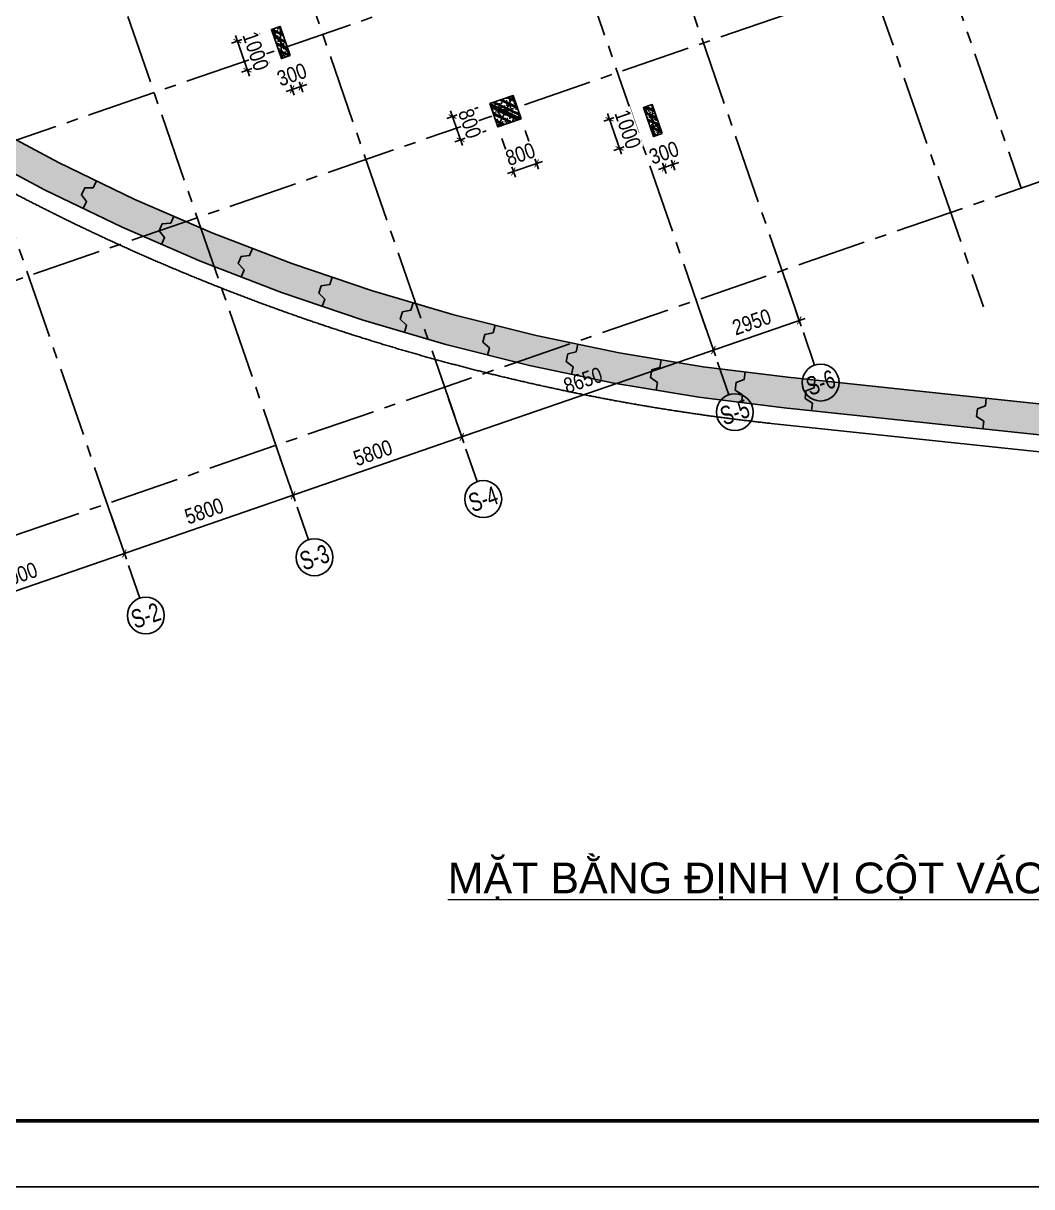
# Model space of a CAD drawing. Header units: millimetres. Extents: x -1534340 to 1713810, y -1348191 to 1114081.
# Drawn here: x 893395 to 926166, y -532110 to -494294 of the extents above; entities that cross this region are included whole.
import ezdxf
from ezdxf.enums import TextEntityAlignment as Align
from ezdxf.xclip import XClip

# ---------------------------------------------------------------- set-up
doc = ezdxf.new("R2010")
doc.units = ezdxf.units.MM
doc.header["$LTSCALE"] = 100
doc.header["$XCLIPFRAME"] = 0
doc.header["$PDMODE"] = 32
doc.header["$PDSIZE"] = 2.5
doc.linetypes.add('CENTER2', pattern=[1.125, 0.75, -0.125, 0.125, -0.125])
doc.linetypes.add('Xref_ST_MBDV Cot vach 30.7.2022$0$DASHDOT', pattern=[1, 0.5, -0.25, 0, -0.25])
for name, color, linetype in [('ccu11-Dim', 8, 'Continuous'), ('ccu11-Manh', 8, 'Continuous'), ('ccu12-Truc', 13, 'CENTER2'), ('KC2-DIM', 251, 'Continuous'), ('KT-Dim', 8, 'Continuous'), ('Xref.Asix of Basement B2$0$Xref.Asix of Basement$0$KT-Net cot vach', 6, 'Continuous'), ('Xref_ST_MBDV Cot vach 30.7.2022$0$Xref_ST_MBDV Cot vach 30.7.2022|Xref_ST_MBDV Cot vach 30.7.2022|Xref_ST_MBDV Cot vach 30.7.2022|Xref_ST_MBDV Cot vach 30.7.2022|A-CORE-OTLN', 2, 'Continuous'), ('Xref_ST_MBDV Cot vach 30.7.2022$0$Xref_ST_MBDV Cot vach 30.7.2022|Xref_ST_MBDV Cot vach 30.7.2022|Xref_ST_MBDV Cot vach 30.7.2022|Xref_ST_MBDV Cot vach 30.7.2022|A-WALL-PATT', 251, 'Continuous'), ('Xref_ST_MBDV Cot vach 30.7.2022$0$Xref_ST_MBDV Cot vach 30.7.2022|Xref_ST_MBDV Cot vach 30.7.2022|Xref_ST_MBDV Cot vach 30.7.2022|Xref_ST_MBDV Cot vach 30.7.2022|ccu12-Thay', 7, 'Continuous'), ('Xref_ST_MBDV Cot vach 30.7.2022$0$Xref_ST_MBDV Cot vach 30.7.2022|Xref_ST_MBDV Cot vach 30.7.2022|Xref_ST_MBDV Cot vach 30.7.2022|Xref_ST_MBDV Cot vach 30.7.2022|Site_plot line', 1, 'Xref_ST_MBDV Cot vach 30.7.2022$0$DASHDOT'), ('Xref_ST_MBDV Cot vach 30.7.2022|Xref_ST_MBDV Cot vach 30.7.2022|Xref_ST_MBDV Cot vach 30.7.2022|Xref_ST_MBDV Cot vach 30.7.2022|A-GRID-SYM', 50, 'Continuous')]:
    doc.layers.add(name, color=color, linetype=linetype)
doc.layers.add('KT-Net thay', color=7, linetype='Continuous', lineweight=15)
doc.layers.add('Xref_ST_MBDV Cot vach 30.7.2022|Xref_ST_MBDV Cot vach 30.7.2022|Xref_ST_MBDV Cot vach 30.7.2022|Xref_ST_MBDV Cot vach 30.7.2022|ccu12-Tencaukien', color=9, linetype='Continuous', lineweight=15)
doc.styles.add('Arial', font='arial.ttf', dxfattribs={"width": 0.7})
doc.styles.add('Arial Narrow', font='ARIALN.TTF')
doc.styles.add('HBA-Text', font='GOTHIC.TTF')
doc.dimstyles.new('ccu12-200', dxfattribs={"dimscale": 200, "dimtxt": 2.5, "dimasz": 1, "dimexe": 1, "dimexo": 2, "dimgap": 1, "dimtad": 1, "dimdec": 0, "dimrnd": 5, "dimdsep": 46, "dimtxsty": 'Arial Narrow', "dimblk": 'ARCHTICK', "dimcen": -1, "dimdle": 1, "dimclrd": 256, "dimclre": 256, "dimclrt": 3, "dimadec": 0, "dimazin": 2, "dimtfac": 0.1, "dimtdec": 0, "dimtmove": 0, "dimatfit": 1, "dimldrblk": 'ARCHTICK', "dimfxl": 1, "dimtvp": 0.833333, "dimtolj": 1, "dimtzin": 12, "dimarcsym": 0})
pattern_1 = [(50, (-650, 1050), (286.904, -25.1), [30, -330]), (355, (-650, 1050), (-55.5, 300.877), [24, -264]), (100.451, (-626.1, 1047.9), (231.404, 275.776), [25.496, -280.457]), (46.184, (-650, 1130), (426.9, -66.21), [45, -495]), (96.636, (-614.43, 1124.5), (373.87, 389.65), [38.24, -420.685]), (351.184, (-650, 1130), (373.86, 389.65), [36, -396]), (21, (-610, 1110), (238.763, -161.048), [30, -330]), (326, (-610, 1110), (97.326, 290.06), [24, -264]), (71.451, (-590.1, 1096.58), (336.09, 129.01), [25.496, -280.457]), (37.5, (-650, 1050), (4.864, 133.1575), [0, -260.8, 0, -268, 0, -265]), (7.5, (-650, 1050), (105.228, 157.765), [0, -152.8, 0, -254.8, 0, -101]), (327.5, (-739.2, 1050), (213.529, -9.022), [0, -100, 0, -312, 0, -414]), (317.5, (-779.2, 1050), (233.274, 40.042), [0, -130, 0, -207.2, 0, -294]), (45, (-650, 1050), (-120.208, 120.208), []), (45, (-650, 1099), (-120.208, 120.208), [])]

# ---------------------------------------------------------------- blocks, each defined once
blk = doc.blocks.new('Khung ten_A1', base_point=(-3406704, 253379))
at = {"layer": 'Defpoints', "color": 1}
blk.add_lwpolyline([(84100, 0), (84100, 59471), (0, 59471), (0, 0)], close=True, dxfattribs=at)
at = {"layer": 'KT-Net thay', "const_width": 60}
blk.add_lwpolyline([(2700, 1071), (83100, 1071), (83100, 58471), (2700, 58471)], close=True, dxfattribs=at)
blk = doc.blocks.new('Xref_ST_MBDV Cot vach 30.7.2022$0$Tuong Vay01-flat-1')
at = {"layer": 'Xref_ST_MBDV Cot vach 30.7.2022$0$Xref_ST_MBDV Cot vach 30.7.2022|Xref_ST_MBDV Cot vach 30.7.2022|Xref_ST_MBDV Cot vach 30.7.2022|Xref_ST_MBDV Cot vach 30.7.2022|A-WALL-PATT'}
h = blk.add_hatch(dxfattribs=at)
h.set_pattern_fill('ACET-2D-VATLIEU04', color=256, scale=50, pattern_type=2)
h.set_pattern_definition([(50, (-11139561.84, -1407213.45), (-225.902474, 189.5546825), [37.5, -412.5]), (355, (-11139561.84, -1407213.45), (32.127212, 367.215716), [30, -330]), (100.4514, (-11139531.95, -1407216.06), (-341.231527, -62.944187), [31.870095, -350.571056]), (46.1842, (-11139561.84, -1407113.45), (-319.180497, 306.252097), [56.25, -618.75]), (96.6356, (-11139517.37, -1407120.34), (-516.995922, -60.144022), [47.805144, -525.8565]), (351.1842, (-11139561.84, -1407113.45), (84.740774, 546.39543), [45, -495]), (21, (-11139511.84, -1407138.45), (-105.680822, 275.3079534), [37.5, -412.5]), (326, (-11139511.84, -1407138.45), (206.128805, 305.59852), [30, -330]), (71.4514, (-11139486.97, -1407155.22), (-328.963765, 110.380101), [31.870095, -350.571056]), (37.5, (-11139561.84, -1407213.45), (-78.1345294, 101.8269012), [0, -326, 0, -335, 0, -331.25]), (7.5, (-11139561.84, -1407213.45), (-23.2793464, 176.824191), [0, -191, 0, -318.5, 0, -126.25]), (327.5, (-11139673.34, -1407213.45), (71.9444175, 112.9301145), [0, -125, 0, -390, 0, -517.5000003]), (317.5, (-11139723.34, -1407213.45), (158.0205496, 172.449169), [0, -162.5, 0, -259, 0, -367.5]), (45, (-11139561.84, -1407213.45), (-150.260191, 150.260191), []), (45, (-11139561.84, -1407152.2), (-150.260191, 150.260191), [])])
h.paths.add_polyline_path([(-82665, -118500), (-81837, -121132), (-80903, -123728), (-79863, -126284), (-78720, -128795), (-77475, -131258), (-76131, -133667), (-74689, -136020), (-73153, -138312), (-71525, -140539), (-69807, -142699), (-68002, -144786), (-66114, -146798), (-64145, -148731), (-62100, -150582), (-59980, -152349), (-57790, -154027), (-55533, -155614), (-53213, -157109), (-50835, -158507), (-48401, -159807), (-45916, -161007), (-43385, -162104), (-40811, -163097), (-38198, -163985), (-35551, -164765), (-32875, -165436), (-30174, -165998), (-27451, -166448), (-24702, -166789), (-4397, -168938), (36420, -167648), (41836, -160719), (12445, -24368), (8473, -9249), (-4719, -5521), (-10557, -9947), (-34021, -27848), (-39777, -32009), (-41249, -35294), (-45787, -38574), (-49368, -38942), (-57644, -44924), (-59845, -46601), (-61969, -48362), (-64020, -50208), (-65993, -52137), (-67887, -54144), (-69696, -56226), (-71420, -58381), (-73054, -60604), (-74596, -62892), (-76043, -65242), (-77394, -67648), (-78645, -70107), (-79794, -72615), (-80841, -75168), (-81782, -77762), (-82617, -80392), (-83343, -83054), (-83961, -85743), (-84468, -88455), (-84865, -91186), (-85149, -93930), (-85321, -96684), (-85381, -99530), (-85329, -102201), (-85163, -104955), (-84886, -107701), (-84496, -110432), (-83996, -113146), (-83385, -115836)], flags=16)
h.paths.add_polyline_path([(-83625, -118781), (-82785, -121452), (-81837, -124086), (-80781, -126680), (-79621, -129228), (-78358, -131727), (-76994, -134172), (-75531, -136560), (-73973, -138886), (-72320, -141146), (-70577, -143337), (-68746, -145455), (-66829, -147497), (-64832, -149459), (-62755, -151337), (-60604, -153130), (-58382, -154833), (-56092, -156444), (-53738, -157960), (-51324, -159379), (-48854, -160699), (-46333, -161916), (-43764, -163030), (-41151, -164038), (-38500, -164938), (-35814, -165730), (-33098, -166411), (-30357, -166981), (-27595, -167438), (-24816, -167783), (-4434, -169940), (36920, -168633), (42913, -160966), (13418, -24135), (9295, -8442), (-4926, -4424), (-11163, -9151), (-34617, -27045), (-40580, -31355), (-42052, -34640), (-46156, -37607), (-49737, -37975), (-58240, -44121), (-60467, -45819), (-62623, -47605), (-64704, -49479), (-66707, -51435), (-68628, -53472), (-70465, -55586), (-72214, -57772), (-73872, -60029), (-75437, -62350), (-76905, -64734), (-78276, -67176), (-79545, -69672), (-80712, -72217), (-81774, -74808), (-82729, -77440), (-83576, -80109), (-84314, -82810), (-84940, -85539), (-85455, -88291), (-85857, -91062), (-86146, -93847), (-86321, -96642), (-86382, -99529), (-86328, -102241), (-86160, -105036), (-85879, -107821), (-85484, -110593), (-84976, -113347), (-84356, -116078)])
at = {"layer": 'Xref_ST_MBDV Cot vach 30.7.2022$0$Xref_ST_MBDV Cot vach 30.7.2022|Xref_ST_MBDV Cot vach 30.7.2022|Xref_ST_MBDV Cot vach 30.7.2022|Xref_ST_MBDV Cot vach 30.7.2022|A-CORE-OTLN', "color": 6}
for points in [[(-51324, -159379), (-48854, -160699), (-46333, -161916), (-43764, -163030), (-41151, -164038), (-38500, -164938), (-35814, -165730), (-33098, -166411), (-30357, -166981), (-27595, -167438), (-24816, -167783), (-4434, -169940), (36920, -168633)], [(-50835, -158507), (-48401, -159807), (-45916, -161007), (-43385, -162104), (-40811, -163097), (-38198, -163985), (-35551, -164765), (-32875, -165436), (-30174, -165998), (-27451, -166448), (-24702, -166789), (-4397, -168938), (36420, -167648)]]:
    blk.add_lwpolyline(points, dxfattribs=at)
at = {"layer": 'Xref_ST_MBDV Cot vach 30.7.2022$0$Xref_ST_MBDV Cot vach 30.7.2022|Xref_ST_MBDV Cot vach 30.7.2022|Xref_ST_MBDV Cot vach 30.7.2022|Xref_ST_MBDV Cot vach 30.7.2022|ccu12-Thay', "ltscale": 10}
for points in [[(-47594, -161307), (-47485, -161082), (-47656, -160861), (-47547, -160636), (-47267, -160632), (-47159, -160407)], [(-45048, -162473), (-44949, -162244), (-45129, -162029), (-45029, -161800), (-44750, -161785), (-44651, -161555)], [(-42458, -163534), (-42368, -163301), (-42556, -163094), (-42466, -162860), (-42188, -162834), (-42098, -162601)], [(-39826, -164488), (-39745, -164251), (-39942, -164052), (-39862, -163816), (-39585, -163778), (-39504, -163541)], [(-37157, -165334), (-37087, -165094), (-37291, -164903), (-37221, -164664), (-36945, -164614), (-36875, -164375)], [(-34456, -166070), (-34396, -165828), (-34608, -165646), (-34547, -165403), (-34274, -165343), (-34213, -165100)], [(-31728, -166696), (-31677, -166451), (-31896, -166278), (-31845, -166033), (-31575, -165961), (-31524, -165717)], [(-28976, -167210), (-28935, -166963), (-29161, -166799), (-29121, -166552), (-28853, -166470), (-28812, -166223)], [(-26205, -167611), (-26175, -167363), (-26408, -167208), (-26377, -166959), (-26113, -166866), (-26082, -166618)], [(-23925, -167877), (-23899, -167629), (-24134, -167478), (-24108, -167229), (-23846, -167131), (-23820, -166883)], [(-18356, -168467), (-18330, -168218), (-18565, -168067), (-18539, -167819), (-18277, -167721), (-18251, -167472)]]:
    blk.add_lwpolyline(points, dxfattribs=at)
at = {"layer": 'Xref_ST_MBDV Cot vach 30.7.2022$0$Xref_ST_MBDV Cot vach 30.7.2022|Xref_ST_MBDV Cot vach 30.7.2022|Xref_ST_MBDV Cot vach 30.7.2022|Xref_ST_MBDV Cot vach 30.7.2022|Site_plot line', "ltscale": 5000}
blk.add_line((-25243, -168291), (-4454, -170491), dxfattribs=at)
blk.add_arc((-17764, -99529), 69167, 126.14636, 263.7927, dxfattribs=at)
blk = doc.blocks.new('GRID-SYM-flat-103')
at = {"layer": 'Xref_ST_MBDV Cot vach 30.7.2022|Xref_ST_MBDV Cot vach 30.7.2022|Xref_ST_MBDV Cot vach 30.7.2022|Xref_ST_MBDV Cot vach 30.7.2022|A-GRID-SYM'}
blk.add_circle((0, 0, 0), 900, dxfattribs=at)
at = {"layer": 'Xref_ST_MBDV Cot vach 30.7.2022|Xref_ST_MBDV Cot vach 30.7.2022|Xref_ST_MBDV Cot vach 30.7.2022|Xref_ST_MBDV Cot vach 30.7.2022|A-GRID-SYM', "style": 'HBA-Text'}
blk.add_attdef('GRID', text='', height=900, rotation=19.0471, dxfattribs=at).set_placement((0, 0, 0), align=Align.MIDDLE_CENTER)
blk = doc.blocks.new('_ARCHTICK')
at = {"color": 0, "linetype": 'ByBlock', "const_width": 0.15}
blk.add_lwpolyline([(-0.5, -0.5), (0.5, 0.5)], dxfattribs=at)
blk = doc.blocks.new('*D1148')
at = {"layer": 'Defpoints', "color": 0, "transparency": 16777216}
for p in [(331515, -101492), (332074, -103111), (324898, -103776)]:
    blk.add_point(p, dxfattribs=at)
at = {"layer": 'KT-Dim', "lineweight": -2, "transparency": 16777216}
for p, q in [((331645, -101870), (332139, -103300)), ((325268, -105460), (332263, -103045)), ((325029, -104154), (325522, -105584))]:
    blk.add_line(p, q, dxfattribs=at)
at = {"layer": 'KT-Dim', "lineweight": -2, "transparency": 16777216, "xscale": 200, "yscale": 200, "zscale": 200}
for p, rotation in [((332074, -103111), 19.04713796363416), ((325457, -105395), 199.0471379636342)]:
    blk.add_blockref('_ARCHTICK', p, dxfattribs=dict(at, rotation=rotation))
at = {"layer": 'KT-Dim', "color": 3, "transparency": 16777216, "insert": (328617, -103823), "char_height": 500, "attachment_point": 5, "rotation": 19.0471, "style": 'Arial Narrow'}
blk.add_mtext('\\A1;7000', dxfattribs=at)
blk = doc.blocks.new('*D1149')
at = {"layer": 'Defpoints', "color": 0, "transparency": 16777216}
for p in [(336997, -99599), (337556, -101218), (331515, -101492)]:
    blk.add_point(p, dxfattribs=at)
at = {"layer": 'KT-Dim', "lineweight": -2, "transparency": 16777216}
for p, q in [((337128, -99977), (337621, -101407)), ((331885, -103176), (337745, -101153)), ((331645, -101870), (332139, -103300))]:
    blk.add_line(p, q, dxfattribs=at)
at = {"layer": 'KT-Dim', "lineweight": -2, "transparency": 16777216, "xscale": 200, "yscale": 200, "zscale": 200}
for p, rotation in [((337556, -101218), 19.04713796363416), ((332074, -103111), 199.0471379636342)]:
    blk.add_blockref('_ARCHTICK', p, dxfattribs=dict(at, rotation=rotation))
at = {"layer": 'KT-Dim', "color": 3, "transparency": 16777216, "insert": (334666, -101734), "char_height": 500, "attachment_point": 5, "rotation": 19.0471, "style": 'Arial Narrow'}
blk.add_mtext('\\A1;5800', dxfattribs=at)
blk = doc.blocks.new('*D1150')
at = {"layer": 'Defpoints', "color": 0, "transparency": 16777216}
for p in [(342480, -97706), (343039, -99325), (336997, -99599)]:
    blk.add_point(p, dxfattribs=at)
at = {"layer": 'KT-Dim', "lineweight": -2, "transparency": 16777216}
for p, q in [((342610, -98084), (343104, -99514)), ((337367, -101283), (343228, -99260)), ((337128, -99977), (337621, -101407))]:
    blk.add_line(p, q, dxfattribs=at)
at = {"layer": 'KT-Dim', "lineweight": -2, "transparency": 16777216, "xscale": 200, "yscale": 200, "zscale": 200}
for p, rotation in [((343039, -99325), 19.04713796363416), ((337556, -101218), 199.0471379636342)]:
    blk.add_blockref('_ARCHTICK', p, dxfattribs=dict(at, rotation=rotation))
at = {"layer": 'KT-Dim', "color": 3, "transparency": 16777216, "insert": (340149, -99841), "char_height": 500, "attachment_point": 5, "rotation": 19.0471, "style": 'Arial Narrow'}
blk.add_mtext('\\A1;5800', dxfattribs=at)
blk = doc.blocks.new('*D1151')
at = {"layer": 'Defpoints', "color": 0, "transparency": 16777216}
for p in [(350656, -94883), (351215, -96502), (342480, -97706)]:
    blk.add_point(p, dxfattribs=at)
at = {"layer": 'KT-Dim', "lineweight": -2, "transparency": 16777216}
for p, q in [((350787, -95261), (351280, -96691)), ((342850, -99390), (351404, -96437)), ((342610, -98084), (343104, -99514))]:
    blk.add_line(p, q, dxfattribs=at)
at = {"layer": 'KT-Dim', "lineweight": -2, "transparency": 16777216, "xscale": 200, "yscale": 200, "zscale": 200}
for p, rotation in [((351215, -96502), 19.04713796363416), ((343039, -99325), 199.0471379636342)]:
    blk.add_blockref('_ARCHTICK', p, dxfattribs=dict(at, rotation=rotation))
at = {"layer": 'KT-Dim', "color": 3, "transparency": 16777216, "insert": (346978, -97483), "char_height": 500, "attachment_point": 5, "rotation": 19.0471, "style": 'Arial Narrow'}
blk.add_mtext('\\A1;8650', dxfattribs=at)
blk = doc.blocks.new('*D1152')
at = {"layer": 'Defpoints', "color": 0, "transparency": 16777216}
for p in [(353445, -93921), (350656, -94883), (354004, -95539)]:
    blk.add_point(p, dxfattribs=at)
at = {"layer": 'KT-Dim', "lineweight": -2, "transparency": 16777216}
for p, q in [((353575, -94299), (354069, -95729)), ((350787, -95261), (351280, -96691)), ((351026, -96567), (354193, -95474))]:
    blk.add_line(p, q, dxfattribs=at)
at = {"layer": 'KT-Dim', "lineweight": -2, "transparency": 16777216, "xscale": 200, "yscale": 200, "zscale": 200}
for p, rotation in [((354004, -95539), 19.04713796363416), ((351215, -96502), 199.0471379636342)]:
    blk.add_blockref('_ARCHTICK', p, dxfattribs=dict(at, rotation=rotation))
at = {"layer": 'KT-Dim', "color": 3, "transparency": 16777216, "insert": (352461, -95590), "char_height": 500, "attachment_point": 5, "rotation": 19.0471, "style": 'Arial Narrow'}
blk.add_mtext('\\A1;2950', dxfattribs=at)
blk = doc.blocks.new('*U343')
h = blk.add_hatch()
h.set_pattern_fill('VATLIEU04', color=250, scale=40, style=0, pattern_type=2)
h.set_pattern_definition([(50, (-150, 850), (286.904, -25.1), [30, -330]), (355, (-150, 850), (-55.5, 300.877), [24, -264]), (100.451, (-126.1, 847.9), (231.404, 275.776), [25.496, -280.457]), (46.184, (-150, 930), (426.9, -66.21), [45, -495]), (96.636, (-114.43, 924.5), (373.87, 389.65), [38.24, -420.69]), (351.184, (-150, 930), (373.86, 389.65), [36, -396]), (21, (-110, 910), (238.763, -161.048), [30, -330]), (326, (-110, 910), (97.326, 290.06), [24, -264]), (71.451, (-90.1, 896.58), (336.09, 129.01), [25.496, -280.457]), (37.5, (-150, 850), (4.864, 133.1575), [0, -260.8, 0, -268, 0, -265]), (7.5, (-150, 850), (105.228, 157.765), [0, -152.8, 0, -254.8, 0, -101]), (327.5, (-239.2, 850), (213.529, -9.022), [0, -100, 0, -312, 0, -414]), (317.5, (-279.2, 850), (233.274, 40.042), [0, -130, 0, -207.2, 0, -294]), (45, (-150, 850), (-120.208, 120.208), []), (45, (-150, 899), (-120.208, 120.208), [])])
h.paths.add_polyline_path([(-475, -475), (325, -475), (325, 325), (-475, 325)])
at = {"color": 6, "ltscale": 0.25}
blk.add_lwpolyline([(-475, -475), (325, -475), (325, 325), (-475, 325)], close=True, dxfattribs=at)
at = {"layer": 'Defpoints', "linetype": 'ByBlock', "ltscale": 30}
for p, q in [((325, -475), (-475, 325)), ((-475, -475), (325, 325))]:
    blk.add_line(p, q, dxfattribs=at)
blk = doc.blocks.new('*U152')
h = blk.add_hatch()
h.set_pattern_fill('VATLIEU04', color=250, scale=40, style=0, pattern_type=2)
h.set_pattern_definition(pattern_1)
h.paths.add_polyline_path([(-475, -475), (-175, -475), (-175, 525), (-475, 525)])
at = {"color": 6, "ltscale": 0.25}
blk.add_lwpolyline([(-475, -475), (-175, -475), (-175, 525), (-475, 525)], close=True, dxfattribs=at)
at = {"layer": 'Defpoints', "linetype": 'ByBlock', "ltscale": 30}
for p, q in [((-175, -475), (-475, 525)), ((-475, -475), (-175, 525))]:
    blk.add_line(p, q, dxfattribs=at)
blk = doc.blocks.new('*U156')
h = blk.add_hatch()
h.set_pattern_fill('VATLIEU04', color=250, scale=40, style=0, pattern_type=2)
h.set_pattern_definition(pattern_1)
h.paths.add_polyline_path([(-475, -475), (-175, -475), (-175, 525), (-475, 525)])
at = {"color": 6, "ltscale": 0.25}
blk.add_lwpolyline([(-475, -475), (-175, -475), (-175, 525), (-475, 525)], close=True, dxfattribs=at)
at = {"layer": 'Defpoints', "linetype": 'ByBlock', "ltscale": 30}
for p, q in [((-175, -475), (-475, 525)), ((-475, -475), (-175, 525))]:
    blk.add_line(p, q, dxfattribs=at)
blk = doc.blocks.new('MBDV-B1-T1-PN')
at = {"layer": 'Xref.Asix of Basement B2$0$Xref.Asix of Basement$0$KT-Net cot vach', "linetype": 'ByBlock', "xscale": -0.9999999999999998, "rotation": 19.04713796363401}
for name, p in [('*U156', (27896, -29013)), ('*U343', (35403, -31072)), ('*U152', (39986, -31553))]:
    blk.add_blockref(name, p, dxfattribs=at)
blk = doc.blocks.new('*D995')
at = {"layer": 'KC2-DIM', "lineweight": -2, "ltscale": 0.5, "transparency": 16777216}
for p, q in [((902199, -495720), (902480, -496534)), ((901915, -495818), (902196, -496632)), ((902131, -496443), (901942, -496508)), ((902131, -496443), (902415, -496345)), ((902415, -496345), (902604, -496280))]:
    blk.add_line(p, q, dxfattribs=at)
at = {"layer": 'KC2-DIM', "lineweight": -2, "ltscale": 0.5, "transparency": 16777216, "xscale": 200, "yscale": 200, "zscale": 200}
for p, rotation in [((902131, -496443), 19.04713796360558), ((902415, -496345), 199.0471379636056)]:
    blk.add_blockref('_ARCHTICK', p, dxfattribs=dict(at, rotation=rotation))
at = {"layer": 'KC2-DIM', "color": 3, "ltscale": 0.5, "transparency": 16777216, "insert": (902124, -495964), "char_height": 500, "attachment_point": 5, "rotation": 19.0471, "style": 'Arial Narrow', "bg_fill": 3, "box_fill_scale": 1.1, "bg_fill_color": 256, "bg_fill_true_color": 13158600, "bg_fill_transparency": 0}
blk.add_mtext('\\A1;300', dxfattribs=at)
at = {"layer": 'Defpoints', "color": 0, "ltscale": 0.5, "transparency": 16777216}
for p in [(902068, -495342), (901785, -495440), (902415, -496345)]:
    blk.add_point(p, dxfattribs=at)
blk = doc.blocks.new('*D996')
at = {"layer": 'Defpoints', "color": 0, "ltscale": 0.5, "transparency": 16777216}
blk.add_point((901785, -495440), dxfattribs=at)
at = {"layer": 'KC2-DIM', "lineweight": -2, "ltscale": 0.5, "transparency": 16777216}
for p, q in [((901080, -494625), (900165, -494941)), ((900289, -494687), (900745, -496010)), ((901407, -495571), (900491, -495887))]:
    blk.add_line(p, q, dxfattribs=at)
at = {"layer": 'KC2-DIM', "lineweight": -2, "ltscale": 0.5, "transparency": 16777216, "xscale": 200, "yscale": 200, "zscale": 200}
for p, rotation in [((900354, -494876), 109.0471379636373), ((900680, -495821), 289.0471379636372)]:
    blk.add_blockref('_ARCHTICK', p, dxfattribs=dict(at, rotation=rotation))
at = {"layer": 'KC2-DIM', "color": 3, "ltscale": 0.5, "transparency": 16777216, "insert": (900947, -495200), "char_height": 500, "attachment_point": 5, "rotation": 289.0471, "style": 'Arial Narrow', "bg_fill": 3, "box_fill_scale": 1.1, "bg_fill_color": 256, "bg_fill_true_color": 13158600, "bg_fill_transparency": 0}
blk.add_mtext('\\A1;1000', dxfattribs=at)
at = {"layer": 'Defpoints', "color": 0, "ltscale": 0.5, "transparency": 16777216}
for p in [(901459, -494495), (900680, -495821)]:
    blk.add_point(p, dxfattribs=at)
blk = doc.blocks.new('*D987')
at = {"layer": 'KC2-DIM', "lineweight": -2, "ltscale": 0.5, "transparency": 16777216}
for p, q in [((914006, -498358), (914287, -499172)), ((914290, -498260), (914571, -499074)), ((914222, -498983), (914033, -499048)), ((914222, -498983), (914506, -498885)), ((914506, -498885), (914695, -498820))]:
    blk.add_line(p, q, dxfattribs=at)
at = {"layer": 'KC2-DIM', "lineweight": -2, "ltscale": 0.5, "transparency": 16777216, "xscale": 200, "yscale": 200, "zscale": 200}
for p, rotation in [((914506, -498885), 199.0471379636056), ((914222, -498983), 19.04713796360558)]:
    blk.add_blockref('_ARCHTICK', p, dxfattribs=dict(at, rotation=rotation))
at = {"layer": 'KC2-DIM', "color": 3, "ltscale": 0.5, "transparency": 16777216, "insert": (914215, -498504), "char_height": 500, "attachment_point": 5, "rotation": 19.0471, "style": 'Arial Narrow', "bg_fill": 3, "box_fill_scale": 1.1, "bg_fill_color": 256, "bg_fill_true_color": 13158600, "bg_fill_transparency": 0}
blk.add_mtext('\\A1;300', dxfattribs=at)
at = {"layer": 'Defpoints', "color": 0, "ltscale": 0.5, "transparency": 16777216}
for p in [(913876, -497980), (914159, -497882), (914506, -498885)]:
    blk.add_point(p, dxfattribs=at)
blk = doc.blocks.new('*D988')
at = {"layer": 'Defpoints', "color": 0, "ltscale": 0.5, "transparency": 16777216}
blk.add_point((913876, -497980), dxfattribs=at)
at = {"layer": 'KC2-DIM', "lineweight": -2, "ltscale": 0.5, "transparency": 16777216}
for p, q in [((913171, -497165), (912256, -497481)), ((912379, -497227), (912836, -498550)), ((913498, -498110), (912582, -498426))]:
    blk.add_line(p, q, dxfattribs=at)
at = {"layer": 'KC2-DIM', "lineweight": -2, "ltscale": 0.5, "transparency": 16777216, "xscale": 200, "yscale": 200, "zscale": 200}
for p, rotation in [((912445, -497416), 109.0471379636373), ((912771, -498361), 289.0471379636372)]:
    blk.add_blockref('_ARCHTICK', p, dxfattribs=dict(at, rotation=rotation))
at = {"layer": 'KC2-DIM', "color": 3, "ltscale": 0.5, "transparency": 16777216, "insert": (913038, -497740), "char_height": 500, "attachment_point": 5, "rotation": 289.0471, "style": 'Arial Narrow', "bg_fill": 3, "box_fill_scale": 1.1, "bg_fill_color": 256, "bg_fill_true_color": 13158600, "bg_fill_transparency": 0}
blk.add_mtext('\\A1;1000', dxfattribs=at)
at = {"layer": 'Defpoints', "color": 0, "ltscale": 0.5, "transparency": 16777216}
for p in [(913549, -497034), (912771, -498361)]:
    blk.add_point(p, dxfattribs=at)
blk = doc.blocks.new('*D1071')
at = {"layer": 'Defpoints', "color": 0, "ltscale": 0.5, "transparency": 16777216}
for p in [(909576, -497401), (908820, -497662)]:
    blk.add_point(p, dxfattribs=at)
at = {"layer": 'KC2-DIM', "lineweight": -2, "ltscale": 0.5, "transparency": 16777216}
for p, q in [((909707, -497779), (910141, -499039)), ((908950, -498040), (909385, -499300)), ((909131, -499176), (910265, -498784))]:
    blk.add_line(p, q, dxfattribs=at)
at = {"layer": 'KC2-DIM', "lineweight": -2, "ltscale": 0.5, "transparency": 16777216, "xscale": 200, "yscale": 200, "zscale": 200}
for p, rotation in [((910076, -498849), 19.0471379636333), ((909320, -499111), 199.0471379636333)]:
    blk.add_blockref('_ARCHTICK', p, dxfattribs=dict(at, rotation=rotation))
at = {"layer": 'KC2-DIM', "color": 3, "ltscale": 0.5, "transparency": 16777216, "insert": (909549, -498550), "char_height": 500, "attachment_point": 5, "rotation": 19.0471, "style": 'Arial Narrow', "bg_fill": 3, "box_fill_scale": 1.1, "bg_fill_color": 256, "bg_fill_true_color": 13158600, "bg_fill_transparency": 0}
blk.add_mtext('\\A1;800', dxfattribs=at)
at = {"layer": 'Defpoints', "color": 0, "ltscale": 0.5, "transparency": 16777216}
blk.add_point((910076, -498849), dxfattribs=at)
blk = doc.blocks.new('*D1072')
at = {"layer": 'Defpoints', "color": 0, "ltscale": 0.5, "transparency": 16777216}
for p in [(908559, -496906), (908820, -497662)]:
    blk.add_point(p, dxfattribs=at)
at = {"layer": 'KC2-DIM', "lineweight": -2, "ltscale": 0.5, "transparency": 16777216}
for p, q in [((908181, -497037), (907155, -497391)), ((907279, -497136), (907670, -498271)), ((908442, -497793), (907416, -498147))]:
    blk.add_line(p, q, dxfattribs=at)
at = {"layer": 'KC2-DIM', "lineweight": -2, "ltscale": 0.5, "transparency": 16777216, "xscale": 200, "yscale": 200, "zscale": 200}
for p, rotation in [((907344, -497326), 109.0471379636293), ((907605, -498082), 289.0471379636293)]:
    blk.add_blockref('_ARCHTICK', p, dxfattribs=dict(at, rotation=rotation))
at = {"layer": 'KC2-DIM', "color": 3, "ltscale": 0.5, "transparency": 16777216, "insert": (907905, -497555), "char_height": 500, "attachment_point": 5, "rotation": 289.0471, "style": 'Arial Narrow', "bg_fill": 3, "box_fill_scale": 1.1, "bg_fill_color": 256, "bg_fill_true_color": 13158600, "bg_fill_transparency": 0}
blk.add_mtext('\\A1;800', dxfattribs=at)
at = {"layer": 'Defpoints', "color": 0, "ltscale": 0.5, "transparency": 16777216}
blk.add_point((907605, -498082), dxfattribs=at)
blk = doc.blocks.new('Grid-ST-flat-3')
at = {"layer": 'ccu12-Truc', "ltscale": 30}
for p, q in [((343189.8, -39014.7), (361219.3, -91236.4)), ((340897.6, -39806), (359986.9, -95097.6)), ((335415.2, -41698.9), (354504.5, -96990.4)), ((332626.7, -42661.6), (351716, -97953.1)), ((324450.3, -45484.5), (343539.5, -100776)), ((318967.8, -47377.3), (338057.1, -102668.8)), ((313485.4, -49270.1), (332574.6, -104561.6)), ((368131.1, -76017.5), (316532.3, -93831.9)), ((369534.4, -80082.1), (317935.6, -97896.5)), ((362499.4, -90794.4), (320490.9, -105297.8))]:
    blk.add_line(p, q, dxfattribs=at)
at = {"layer": 'KT-Dim'}
ref = blk.add_blockref('GRID-SYM-flat-103', (354700.3, -97557.5, 0), dxfattribs=dict(at, xscale=0.6666666666666666, yscale=0.6666666666666666, zscale=0.6666666666666666))
ref.add_attrib('GRID', 'S-6', dxfattribs={"layer": 'Xref_ST_MBDV Cot vach 30.7.2022|Xref_ST_MBDV Cot vach 30.7.2022|Xref_ST_MBDV Cot vach 30.7.2022|Xref_ST_MBDV Cot vach 30.7.2022|A-GRID-SYM', "height": 600, "rotation": 19, "style": 'HBA-Text', "width": 0.75}).set_placement((354700.3, -97557.5, 0), align=Align.MIDDLE_CENTER)
ref = blk.add_blockref('GRID-SYM-flat-103', (351911.8, -98520.2, 0), dxfattribs=dict(at, xscale=0.6666666666666666, yscale=0.6666666666666666, zscale=0.6666666666666666))
ref.add_attrib('GRID', 'S-5', dxfattribs={"layer": 'Xref_ST_MBDV Cot vach 30.7.2022|Xref_ST_MBDV Cot vach 30.7.2022|Xref_ST_MBDV Cot vach 30.7.2022|Xref_ST_MBDV Cot vach 30.7.2022|A-GRID-SYM', "height": 600, "rotation": 19, "style": 'HBA-Text', "width": 0.75}).set_placement((351911.8, -98520.2, 0), align=Align.MIDDLE_CENTER)
ref = blk.add_blockref('GRID-SYM-flat-103', (343735.3, -101343.1, 0), dxfattribs=dict(at, xscale=0.6666666666666666, yscale=0.6666666666666666, zscale=0.6666666666666666))
ref.add_attrib('GRID', 'S-4', dxfattribs={"layer": 'Xref_ST_MBDV Cot vach 30.7.2022|Xref_ST_MBDV Cot vach 30.7.2022|Xref_ST_MBDV Cot vach 30.7.2022|Xref_ST_MBDV Cot vach 30.7.2022|A-GRID-SYM', "height": 600, "rotation": 19, "style": 'HBA-Text', "width": 0.75}).set_placement((343735.3, -101343.1, 0), align=Align.MIDDLE_CENTER)
ref = blk.add_blockref('GRID-SYM-flat-103', (338252.9, -103235.9, 0), dxfattribs=dict(at, xscale=0.6666666666666666, yscale=0.6666666666666666, zscale=0.6666666666666666))
ref.add_attrib('GRID', 'S-3', dxfattribs={"layer": 'Xref_ST_MBDV Cot vach 30.7.2022|Xref_ST_MBDV Cot vach 30.7.2022|Xref_ST_MBDV Cot vach 30.7.2022|Xref_ST_MBDV Cot vach 30.7.2022|A-GRID-SYM', "height": 600, "rotation": 19, "style": 'HBA-Text', "width": 0.75}).set_placement((338252.9, -103235.9, 0), align=Align.MIDDLE_CENTER)
ref = blk.add_blockref('GRID-SYM-flat-103', (332770.4, -105128.7, 0), dxfattribs=dict(at, xscale=0.6666666666666666, yscale=0.6666666666666666, zscale=0.6666666666666666))
ref.add_attrib('GRID', 'S-2', dxfattribs={"layer": 'Xref_ST_MBDV Cot vach 30.7.2022|Xref_ST_MBDV Cot vach 30.7.2022|Xref_ST_MBDV Cot vach 30.7.2022|Xref_ST_MBDV Cot vach 30.7.2022|A-GRID-SYM', "height": 600, "rotation": 19.04714, "style": 'HBA-Text', "width": 0.75}).set_placement((332770.4, -105128.7, 0), align=Align.MIDDLE_CENTER)
for base, p1, p2, picture, middle in [((354003.5, -95539.5), (350656.1, -94883.3), (353444.6, -93920.6), '*D1152', (352460.7, -95590.5)), ((351215, -96502.2), (342479.7, -97706.2), (350656.1, -94883.3), '*D1151', (346978.3, -97483.3)), ((343038.6, -99325.1), (336997.3, -99599), (342479.7, -97706.2), '*D1150', (340148.8, -99841.1)), ((337556.2, -101217.9), (331514.8, -101491.8), (336997.3, -99599), '*D1149', (334666.4, -101733.9)), ((332073.7, -103110.7), (324898.1, -103776.2), (331514.8, -101491.8), '*D1148', (328616.8, -103822.6))]:
    dim = blk.add_linear_dim(base=base, p1=p1, p2=p2, angle=19.04714, dimstyle='ccu12-200', dxfattribs=at)
    dim.commit()
    dim.dimension.update_dxf_attribs({"geometry": picture, "text_midpoint": middle})

msp = doc.modelspace()

# ---------------------------------------------------------------- block references
ref = msp.add_blockref('Xref_ST_MBDV Cot vach 30.7.2022$0$Tuong Vay01-flat-1', (942937.8, -339010.1))
XClip(ref).set_block_clipping_path([(-91541.6736345236, -190955.6682973447), (52438.3255017358, -76158.0499385341)])
msp.add_blockref('Grid-ST-flat-3', (564606.2, -408415.1))
at = {"layer": 'ccu11-Dim', "xscale": 2.000000000621877, "yscale": 2.000000000621877, "zscale": 2.000000000621877}
msp.add_blockref('Khung ten_A1', (-5967412.2, -25350.7), dxfattribs=at)
at = {"layer": 'ccu11-Manh'}
msp.add_blockref('MBDV-B1-T1-PN', (873568.8, -466034.7), dxfattribs=at)

# ---------------------------------------------------------------- texts
at = {"layer": 'Xref_ST_MBDV Cot vach 30.7.2022|Xref_ST_MBDV Cot vach 30.7.2022|Xref_ST_MBDV Cot vach 30.7.2022|Xref_ST_MBDV Cot vach 30.7.2022|ccu12-Tencaukien', "color": 31, "style": 'Arial'}
msp.add_text('%%UMẶT BẰNG ĐỊNH VỊ CỘT VÁCH TẦNG B2 LỬNG - TẦNG 1', height=1000, dxfattribs=at).set_placement((925943.5, -522572.7), align=Align.CENTER)

# ---------------------------------------------------------------- next in the draw order: dimensions: what is measured, and where the dimension line sits
at = {"layer": 'KC2-DIM', "ltscale": 0.5}
for base, p1, p2, picture, middle in [((902414.8, -496345.2), (901784.9, -495440), (902068.4, -495342.1), '*D995', (902273, -496394.2)), ((910076.1, -498849.5), (908819.9, -497662.3), (909576.1, -497401.2), '*D1071', (909698, -498980)), ((914505.6, -498885), (913875.7, -497979.7), (914159.2, -497881.8), '*D987', (914363.8, -498933.9))]:
    dim = msp.add_linear_dim(base=base, p1=p1, p2=p2, angle=19.04714, dimstyle='ccu12-200', override={"dimfxl": 150, "dimtfill": 1}, dxfattribs=at)
    dim.commit()
    dim.dimension.update_dxf_attribs({"geometry": picture, "text_midpoint": middle, "dimtype": 161})

# ---------------------------------------------------------------- next in the draw order: dimensions: what is measured, and where the dimension line sits
for base, p1, p2, picture, middle in [((900680.2, -495821.4), (901458.5, -494494.7), (901784.9, -495440), '*D996', (900517, -495348.7)), ((907605, -498081.7), (908558.8, -496906.1), (908819.9, -497662.3), '*D1072', (907474.4, -497703.6)), ((912771, -498361.1), (913549.3, -497034.5), (913875.7, -497979.7), '*D988', (912607.8, -497888.5))]:
    dim = msp.add_linear_dim(base=base, p1=p1, p2=p2, angle=289.04714, dimstyle='ccu12-200', override={"dimfxl": 150, "dimtfill": 1}, dxfattribs=at)
    dim.commit()
    dim.dimension.update_dxf_attribs({"geometry": picture, "text_midpoint": middle, "dimtype": 161})

doc.saveas('drawing.dxf')
